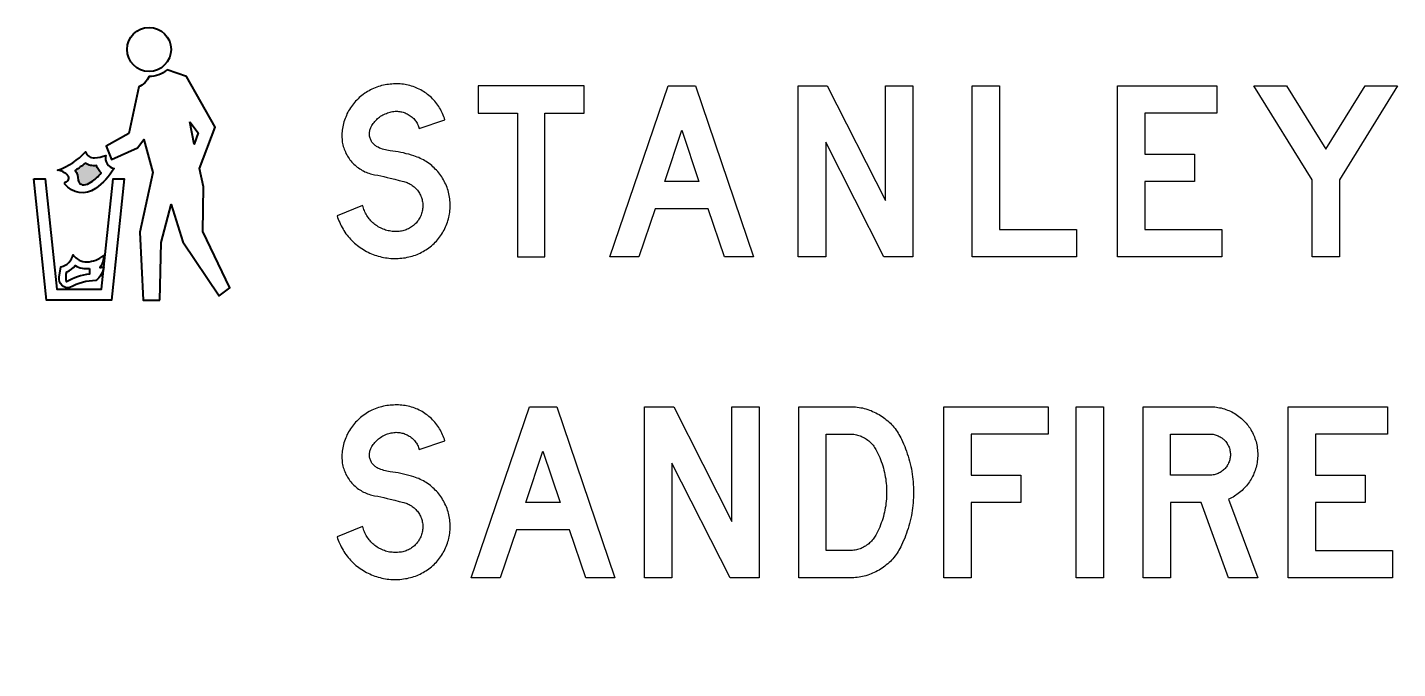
# Model space of a CAD drawing. Extents: x 0 to 420, y 0 to 297.
# Drawn here: x 151 to 215, y 181.5 to 211.5 of the extents above; entities that cross this region are included whole.
import ezdxf

# ---------------------------------------------------------------- set-up
doc = ezdxf.new("R2010")
doc.units = 0
doc.header["$LTSCALE"] = 0.3
doc.layers.get('0').update_dxf_attribs({"linetype": 'CONTINUOUS'})
doc.layers.get('DEFPOINTS').update_dxf_attribs({"linetype": 'CONTINUOUS'})
doc.layers.add('BLUE', color=162, linetype='CONTINUOUS')
doc.layers.add('T25', color=1, linetype='CONTINUOUS')
doc.styles.add('ISO', font='iso.shx')
doc.dimstyles.new('SIGNSDIM', dxfattribs={"dimtxt": 2.5, "dimasz": 0.2, "dimexe": 1.5, "dimexo": 2, "dimgap": 1, "dimtad": 1, "dimtoh": 1, "dimdec": 4, "dimlfac": 20, "dimrnd": 1, "dimdsep": 46, "dimtxsty": 'ISO', "dimblk": 'SGNDIM', "dimcen": 2.5, "dimse2": 1, "dimadec": 0, "dimazin": 0, "dimtfac": 1, "dimtdec": 4, "dimtix": 1, "dimtmove": 0, "dimatfit": 3, "dimldrblk": 'SGNDIM', "dimfxl": 1, "dimtolj": 1, "dimtzin": 0, "dimarcsym": 0})

# ---------------------------------------------------------------- blocks, each defined once
blk = doc.blocks.new('SGNDIM')
for p, q in [((0, 4.5), (0, -4.5)), ((0, 0), (-1, 0))]:
    blk.add_line(p, q)
blk = doc.blocks.new('*D80')
at = {"layer": 'DEFPOINTS', "color": 0, "transparency": 16777216}
for p in [(145.887, 182.239), (165.461, 182.239), (165.461, 127.977)]:
    blk.add_point(p, dxfattribs=at)
at = {"layer": 'T25', "color": 0, "lineweight": -2, "transparency": 16777216}
blk.add_line((146.087, 127.977), (165.261, 127.977), dxfattribs=at)
at = {"layer": 'T25', "color": 0, "lineweight": -2, "transparency": 16777216, "xscale": 0.2, "yscale": 0.2, "zscale": 0.2, "rotation": 180}
blk.add_blockref('SGNDIM', (145.887, 127.977), dxfattribs=at)
at = {"layer": 'T25', "color": 0, "lineweight": -2, "transparency": 16777216, "xscale": 0.2, "yscale": 0.2, "zscale": 0.2}
blk.add_blockref('SGNDIM', (165.461, 127.977), dxfattribs=at)
at = {"layer": 'T25', "color": 0, "transparency": 16777216, "insert": (155.674, 130.227), "char_height": 2.5, "attachment_point": 5, "style": 'ISO'}
blk.add_mtext('\\A1;391', dxfattribs=at)

msp = doc.modelspace()

# ---------------------------------------------------------------- hatches: boundary and pattern name
at = {"layer": 'BLUE'}
h = msp.add_hatch(color=256, dxfattribs=at)
edge = h.paths.add_edge_path()
edge.add_arc((152.5397394, 206.3173775), 2.5425893, 304.514165504, 319.081861796)
edge.add_arc((155.1376749, 205.3451108), 0.9686054, 201.182372773, 225.687699934, ccw=False)
edge.add_arc((154.1285852, 205.7749476), 0.7869919, 237.299476334, 277.735409033, ccw=False)
edge.add_arc((151.3972954, 207.7603871), 3.5111947, 301.69012125, 311.055547944, ccw=False)
edge.add_arc((152.4228029, 204.2555808), 0.9686054, 3.798240135, 32.268384838, ccw=False)
edge.add_arc((153.6309003, 204.3357853), 0.2421514, 183.798240135, 276.496110364)
edge.add_arc((153.5829573, 204.7568294), 0.6659162, 276.496110364, 305.885251996)
edge.add_arc((154.1862039, 203.9230252), 0.363227, 124.514165504, 125.885251996, ccw=False)

# ---------------------------------------------------------------- linework, layer by layer
for points in [[(157.2009883, 198.7046633), (157.2615262, 201.404651), (157.7216138, 203.1723559), (158.2664543, 201.4409737), (159.9615138, 198.910492), (160.4614144, 199.2858266), (159.2108446, 201.9131689), (159.2350598, 204.0077781), (159.0534462, 204.8553079), (159.7799003, 206.7925188), (158.4480678, 209.1534945), (157.5400002, 209.4772221, -0.1844830881), (156.6924705, 209.1534945, -0.1712578079), (156.2081678, 208.6691918), (155.7480802, 206.4898296), (154.6947218, 205.9086663), (154.9368731, 205.2790728), (156.1476299, 205.8239133), (156.4503191, 206.2234631), (156.874084, 204.6736944), (156.2687056, 201.8889537), (156.4139964, 198.7046633)], [(152.90297, 204.5248063, 0.1961345853), (152.418499, 204.7826625, 0.1262578553), (153.7261163, 205.6422998, 0.3376990688), (154.1498812, 205.3517182, 0.0553534351), (154.6705066, 205.4727939, 0.4442417197), (155.0579488, 204.8674155, -0.1119598304), (154.1862039, 203.9230252, -0.4075231125), (152.7631827, 204.1346514, -0.5529627341), (152.7994045, 204.2305866, 0.5677861567)], [(153.9803958, 204.2223192, 0.0636493106), (154.4610372, 204.6520322, -0.1073340187), (154.2345132, 204.9951172, -0.1782888954), (153.7034144, 205.1126893, -0.0408871446), (153.2418136, 204.7727055, -0.1248674086), (153.3892808, 204.3197444, 0.4280731623), (153.6582963, 204.0951886, 0.1289418726), (153.9732934, 204.217309, -0.0059825648)], [(154.578338, 200.2665396, -0.2128727186), (154.210419, 199.6248385, 0.1318236461), (152.9996622, 199.2943884, -0.5244418001), (152.4965491, 199.777056), (152.5758974, 200.2691094, 0.2994355068), (153.1417482, 200.8325181, 0.2448393278), (153.7866542, 200.4965834, 0.1624542945), (154.5736461, 200.7992726, -0.1691576299), (154.3920326, 200.2302169, 0.0392534795)], [(153.9077298, 200.1884594), (153.9077298, 199.9216844, 0.1038449167), (152.8409091, 199.5662237, -0.1397401923), (152.856304, 200.0306309, 0.1180897062), (153.2406211, 200.3266081, 0.1584627115)]]:
    msp.add_lwpolyline(points, format="xyb", close=True, dxfattribs=at)
at = {"layer": 'BLUE', "lineweight": 0}
for points in [[(168.1936094, 208.8109146), (168.111623, 208.8109146), (168.0296367, 208.8040824), (167.9544825, 208.7972502), (167.8724962, 208.790418), (167.797342, 208.7835858), (167.7153556, 208.7699214), (167.6402015, 208.7494248), (167.5582151, 208.7357604), (167.4830609, 208.7084317), (167.4079068, 208.6879351), (167.3327526, 208.6606063), (167.2575985, 208.6332775), (167.1824443, 208.6059487), (167.1072901, 208.5717877), (167.0389682, 208.5376267), (166.9706462, 208.4966336), (166.9023242, 208.4556404), (166.8340023, 208.4146472), (166.7656803, 208.373654), (166.6973583, 208.3258287), (166.6358686, 208.2780033), (166.5743788, 208.2233457), (166.512889, 208.1755203), (166.4582314, 208.1208628), (166.3967417, 208.059373), (166.3420841, 208.0047154), (166.2942587, 207.9432256), (166.2396012, 207.8817359), (166.1917758, 207.8202461), (166.1439504, 207.7587563), (166.1029572, 207.6904344), (166.0551318, 207.6221124), (166.0141387, 207.5537904), (165.9799777, 207.4854685), (165.9389845, 207.4103143), (165.9116557, 207.3419923), (165.8774947, 207.2668382), (165.8501659, 207.191684), (165.8228372, 207.1165298), (165.7955084, 207.0413757), (165.7750118, 206.9662215), (165.7545152, 206.8842352), (165.7408508, 206.809081), (165.7271864, 206.7270946), (165.713522, 206.6519405), (165.7066898, 206.5836185), (165.6998576, 206.5152965), (165.6998576, 206.4401424), (165.6998576, 206.3718204), (165.6998576, 206.3034984), (165.7066898, 206.2351765), (165.713522, 206.1668545), (165.7203542, 206.0985325), (165.7340186, 206.0302106), (165.747683, 205.9618886), (165.7681796, 205.8935666), (165.7886762, 205.8252447), (165.8091728, 205.7569227), (165.8365016, 205.6954329), (165.8638303, 205.6339432), (165.8911591, 205.5656212), (165.9253201, 205.5041314), (165.9594811, 205.4426417), (166.0004743, 205.3879841), (166.0346353, 205.3264943), (166.0756284, 205.2718368), (166.1234538, 205.2171792), (166.164447, 205.1625216), (166.2122724, 205.1146962), (166.2600977, 205.0668709), (166.3147553, 205.0190455), (166.3694129, 204.9712201), (166.4172383, 204.9302269), (166.478728, 204.8892337), (166.5333856, 204.8482406), (166.5948754, 204.8140796), (166.649533, 204.7730864), (166.7110227, 204.7457576), (166.7725125, 204.7115966), (166.8340023, 204.6842678), (166.9023242, 204.6637713), (166.963814, 204.6364425), (167.032136, 204.6159459), (167.1004579, 204.6022815), (167.1619477, 204.5817849), (167.2302697, 204.5681205), (167.380578, 204.5476239), (167.5240541, 204.5134629), (167.6675303, 204.4861341), (167.8110064, 204.445141), (167.9544825, 204.41098), (168.1662806, 204.3563224), (168.3780787, 204.3016648), (168.5898768, 204.2538395), (168.6445344, 204.2401751), (168.6991919, 204.2196785), (168.7470173, 204.1991819), (168.8016749, 204.1786853), (168.8495003, 204.1581887), (168.8973256, 204.1308599), (168.945151, 204.1035311), (168.9861442, 204.0693701), (169.0339696, 204.0420414), (169.0749628, 204.0078804), (169.1159559, 203.9668872), (169.1569491, 203.925894), (169.1911101, 203.891733), (169.2252711, 203.8439077), (169.2594321, 203.8029145), (169.2935931, 203.7550891), (169.3209218, 203.7140959), (169.3482506, 203.6662705), (169.3755794, 203.611613), (169.396076, 203.5637876), (169.4165726, 203.50913), (169.430237, 203.4613046), (169.4439014, 203.4066471), (169.4575658, 203.3519895), (169.4712302, 203.2973319), (169.4780624, 203.2426744), (169.4780624, 203.1880168), (169.4780624, 203.1333592), (169.4780624, 203.0787016), (169.4780624, 203.0240441), (169.4712302, 202.9693865), (169.464398, 202.9147289), (169.4507336, 202.8600713), (169.4370692, 202.8054138), (169.4234048, 202.7507562), (169.4029082, 202.6960986), (169.3824116, 202.6482732), (169.3550828, 202.5936157), (169.327754, 202.5457903), (169.3004252, 202.4979649), (169.2730965, 202.4501395), (169.2389355, 202.4023142), (169.2047745, 202.361321), (169.1637813, 202.3134956), (169.1296203, 202.2725024), (169.0886272, 202.2383415), (169.0408018, 202.1973483), (168.9998086, 202.1631873), (168.9519832, 202.1290263), (168.9041578, 202.1016975), (168.8563325, 202.0743687), (168.8085071, 202.0470399), (168.7538495, 202.0197112), (168.7060241, 201.9992146), (168.6513666, 201.978718), (168.596709, 201.9650536), (168.5420514, 201.9513892), (168.4873938, 201.9377248), (168.4327363, 201.9308926), (168.3712465, 201.9240604), (168.3029245, 201.9172282), (168.2414348, 201.9172282), (168.179945, 201.9172282), (168.1184552, 201.9172282), (168.0569655, 201.9240604), (167.9886435, 201.9308926), (167.9271537, 201.944557), (167.865664, 201.9513892), (167.8041742, 201.9718858), (167.7426844, 201.9855502), (167.6880268, 202.0060468), (167.6265371, 202.0265434), (167.5650473, 202.0538721), (167.5103897, 202.0812009), (167.4557322, 202.1085297), (167.4010746, 202.1426907), (167.346417, 202.1768517), (167.2917594, 202.2110127), (167.2439341, 202.2451736), (167.1961087, 202.2861668), (167.1482833, 202.32716), (167.1004579, 202.3681532), (167.0594648, 202.4159786), (167.0184716, 202.4638039), (166.9774784, 202.5116293), (166.9364852, 202.5594547), (166.9023242, 202.6141123), (166.8681632, 202.6687698), (166.8340023, 202.7234274), (166.8066735, 202.778085), (166.7793447, 202.8327426), (166.7520159, 202.8942323), (166.7246871, 202.9488899), (166.7041905, 203.0103797), (166.6905261, 203.0718694), (166.6700295, 203.1333592), (165.4743951, 202.6482732), (165.5017239, 202.5731191), (165.5290527, 202.4911327), (165.5632137, 202.4091464), (165.5973747, 202.3339922), (165.6315357, 202.2520058), (165.6656966, 202.1768517), (165.7066898, 202.1016975), (165.7545152, 202.0333756), (165.7955084, 201.9582214), (165.8433338, 201.8898994), (165.8911591, 201.8147453), (165.9458167, 201.7532555), (166.0004743, 201.6849335), (166.0551318, 201.6166116), (166.1097894, 201.5551218), (166.1712792, 201.493632), (166.232769, 201.4321422), (166.2942587, 201.3774847), (166.3557485, 201.3228271), (166.4240705, 201.2681695), (166.4923924, 201.213512), (166.5607144, 201.1656866), (166.6290364, 201.1178612), (166.7041905, 201.0700358), (166.7725125, 201.0290426), (166.8476667, 200.9880495), (166.9228208, 200.9470563), (167.0048072, 200.9128953), (167.0799613, 200.8787343), (167.1619477, 200.8445733), (167.2371019, 200.8172446), (167.3190882, 200.7899158), (167.4010746, 200.762587), (167.4830609, 200.7420904), (167.5650473, 200.7215938), (167.6470337, 200.7079294), (167.7358522, 200.694265), (167.8178386, 200.6806006), (167.8998249, 200.6669362), (167.9886435, 200.660104), (168.0706299, 200.660104), (168.1594484, 200.6532718), (168.2414348, 200.6532718), (168.3234211, 200.660104), (168.4122397, 200.6669362), (168.494226, 200.6737684), (168.5830446, 200.6806006), (168.665031, 200.694265), (168.7470173, 200.7147616), (168.8290037, 200.728426), (168.91099, 200.7489226), (168.9861442, 200.7694192), (169.0612984, 200.796748), (169.1364525, 200.8172446), (169.2116067, 200.8445733), (169.2799287, 200.8787343), (169.3550828, 200.9128953), (169.4234048, 200.9470563), (169.4917268, 200.9812173), (169.5600487, 201.0222105), (169.6283707, 201.0632036), (169.6966927, 201.111029), (169.7581824, 201.1520222), (169.8196722, 201.1998476), (169.881162, 201.2545051), (169.9426517, 201.3023305), (170.0041415, 201.3569881), (170.0587991, 201.4116457), (170.1134566, 201.4731354), (170.1681142, 201.527793), (170.2159396, 201.5892828), (170.263765, 201.6507725), (170.3115904, 201.7190945), (170.3525835, 201.7805843), (170.4004089, 201.8489062), (170.4345699, 201.9172282), (170.4755631, 201.9855502), (170.5097241, 202.0607043), (170.543885, 202.1290263), (170.578046, 202.2041805), (170.6053748, 202.2793346), (170.6327036, 202.3476566), (170.6532002, 202.4228108), (170.680529, 202.5047971), (170.6941934, 202.5799513), (170.71469, 202.6551054), (170.7283543, 202.7370918), (170.7420187, 202.812246), (170.7488509, 202.8942323), (170.7556831, 202.9693865), (170.7625153, 203.0513729), (170.7625153, 203.126527), (170.7625153, 203.2085134), (170.7556831, 203.2836675), (170.7488509, 203.3656539), (170.7420187, 203.4408081), (170.7283543, 203.5227944), (170.71469, 203.5979486), (170.7010256, 203.6731027), (170.680529, 203.7482569), (170.6600324, 203.8302433), (170.6395358, 203.9053974), (170.612207, 203.9737194), (170.5848782, 204.0488736), (170.5507172, 204.1240277), (170.5165562, 204.1923497), (170.4823953, 204.2675039), (170.4482343, 204.3358258), (170.4072411, 204.4041478), (170.3662479, 204.4656376), (170.3184225, 204.5339595), (170.2705972, 204.5954493), (170.2227718, 204.6569391), (170.1749464, 204.7184288), (170.1202888, 204.7799186), (170.0656313, 204.8345762), (170.0109737, 204.8892337), (169.9563161, 204.9438913), (169.8948264, 204.9985489), (169.8333366, 205.0463743), (169.7718468, 205.0941996), (169.7035249, 205.142025), (169.6420351, 205.1830182), (169.5737131, 205.2240114), (169.5053911, 205.2650046), (169.4370692, 205.2991655), (169.361915, 205.3333265), (169.2935931, 205.3674875), (169.2184389, 205.3948163), (169.1432847, 205.4221451), (169.0681306, 205.4494739), (168.9519832, 205.490467), (168.8290037, 205.524628), (168.7060241, 205.5519568), (168.5762124, 205.5861178), (168.4532329, 205.6134466), (168.3302533, 205.6339432), (168.2072738, 205.6544398), (168.0774621, 205.6749364), (167.9544825, 205.6886008), (167.8793283, 205.7022651), (167.8041742, 205.7159295), (167.7358522, 205.7295939), (167.6675303, 205.7500905), (167.5992083, 205.7705871), (167.5240541, 205.7910837), (167.4557322, 205.8184125), (167.3942424, 205.8525735), (167.3532492, 205.8662379), (167.3190882, 205.8935666), (167.2849272, 205.9140632), (167.2507663, 205.941392), (167.2166053, 205.9687208), (167.1892765, 205.9960496), (167.1619477, 206.0233784), (167.1346189, 206.0575394), (167.1072901, 206.0917004), (167.0867935, 206.1258613), (167.066297, 206.1668545), (167.0458004, 206.2010155), (167.032136, 206.2420087), (167.0184716, 206.2830019), (167.0048072, 206.323995), (166.997975, 206.3649882), (166.9911428, 206.4059814), (166.9911428, 206.4469746), (166.9911428, 206.4879678), (166.9911428, 206.5289609), (166.997975, 206.5699541), (167.0048072, 206.6109473), (167.0116394, 206.6519405), (167.0253038, 206.6929337), (167.0389682, 206.7339268), (167.0526326, 206.77492), (167.0731291, 206.809081), (167.1004579, 206.8637386), (167.1346189, 206.9115639), (167.1687799, 206.9662215), (167.2029409, 207.0140469), (167.2439341, 207.0618723), (167.2849272, 207.1028655), (167.3259204, 207.1438586), (167.3669136, 207.191684), (167.414739, 207.225845), (167.4625644, 207.2668382), (167.5103897, 207.3009992), (167.5650473, 207.3351601), (167.6197049, 207.3624889), (167.6675303, 207.3898177), (167.7221878, 207.4171465), (167.7836776, 207.4376431), (167.8383352, 207.4581397), (167.8929927, 207.4786363), (167.9544825, 207.4923007), (168.0091401, 207.5059651), (168.0706299, 207.5196294), (168.1321196, 207.5264616), (168.1936094, 207.5332938), (168.2414348, 207.5332938), (168.2960923, 207.5332938), (168.3507499, 207.5264616), (168.4054075, 207.5196294), (168.4532329, 207.5127973), (168.5078904, 207.5059651), (168.562548, 207.4923007), (168.6103734, 207.4718041), (168.6581988, 207.4581397), (168.7060241, 207.4376431), (168.7538495, 207.4103143), (168.8016749, 207.3898177), (168.8495003, 207.3556567), (168.8904935, 207.3283279), (168.9383188, 207.294167), (168.979312, 207.260006), (169.013473, 207.225845), (169.0544662, 207.191684), (169.0886272, 207.1506908), (169.1227881, 207.1096977), (169.1501169, 207.0687045), (169.1842779, 207.0208791), (169.2116067, 206.9730537), (169.2321033, 206.9320605), (169.2594321, 206.877403), (169.2799287, 206.8295776), (169.2935931, 206.7817522), (169.3140896, 206.7339268), (170.5097241, 207.1301942), (170.4892275, 207.2053484), (170.4618987, 207.2805026), (170.4345699, 207.3488245), (170.4072411, 207.4239787), (170.3730801, 207.4923007), (170.3389191, 207.5606226), (170.3047582, 207.6289446), (170.263765, 207.6972666), (170.2227718, 207.7587563), (170.1817786, 207.8270783), (170.1339532, 207.8885681), (170.0861279, 207.9500578), (170.0383025, 208.0047154), (169.9836449, 208.0662052), (169.9358195, 208.1208628), (169.881162, 208.1755203), (169.8196722, 208.2301779), (169.7650146, 208.2780033), (169.7035249, 208.3258287), (169.6420351, 208.373654), (169.5805453, 208.4146472), (169.5122233, 208.4556404), (169.4507336, 208.4966336), (169.3824116, 208.5376267), (169.3140896, 208.5717877), (169.2389355, 208.6059487), (169.1706135, 208.6332775), (169.1022915, 208.6674385), (169.0271374, 208.6879351), (168.9519832, 208.7152639), (168.8768291, 208.7357604), (168.8016749, 208.756257), (168.7265207, 208.7699214), (168.6513666, 208.7835858), (168.5762124, 208.7972502), (168.5010582, 208.8040824), (168.4259041, 208.8109146), (168.3439177, 208.8109146), (168.2687636, 208.8109146)], [(172.0674649, 208.7289283), (172.0674649, 207.4513075), (173.9053258, 207.4513075), (173.9053258, 200.728426), (175.1829465, 200.728426), (175.1829465, 207.4513075), (177.0208074, 207.4513075), (177.0208074, 208.7289283), (172.0674649, 208.7289283)], [(178.2164419, 200.728426), (180.9356561, 208.7289283), (182.2132769, 208.7289283), (184.9324911, 200.728426), (183.572884, 200.728426), (182.8145102, 202.9693865), (180.3344228, 202.9693865), (179.576049, 200.728426), (178.2164419, 200.728426)], [(187.0163111, 208.7289283), (188.3759182, 208.7289283), (191.0951325, 203.3724861), (191.0951325, 208.7289283), (192.3727533, 208.7289283), (192.3727533, 200.728426), (191.0131461, 200.728426), (188.3007641, 206.0917004), (188.3007641, 200.728426), (187.0163111, 200.728426), (187.0163111, 208.7289283)], [(195.1397929, 208.7289283), (196.4242459, 208.7289283), (196.4242459, 202.012879), (200.0179813, 202.012879), (200.0179813, 200.728426), (195.1397929, 200.728426), (195.1397929, 208.7289283)], [(201.9378286, 208.7289283), (206.5700579, 208.7289283), (206.5700579, 207.4513075), (203.2154493, 207.4513075), (203.2154493, 205.5314602), (205.531564, 205.5314602), (205.531564, 204.2538395), (203.2154493, 204.2538395), (203.2154493, 202.012879), (206.8091848, 202.012879), (206.8091848, 200.728426), (201.9378286, 200.728426), (201.9378286, 208.7289283)], [(208.3054358, 208.7289283), (209.8221835, 208.7289283), (211.6600444, 205.7705871), (213.4979053, 208.7289283), (215.0146529, 208.7289283), (212.3022709, 204.3289936), (212.3022709, 200.728426), (211.0178179, 200.728426), (211.0178179, 204.3289936), (208.3054358, 208.7289283)], [(182.3772496, 204.2538395), (180.7785156, 204.2538395), (181.5778826, 206.6519405), (182.3772496, 204.2538395)], [(168.1936094, 193.814243), (168.111623, 193.8074108), (168.0296367, 193.8074108), (167.9544825, 193.8005786), (167.8724962, 193.7937464), (167.797342, 193.780082), (167.7153556, 193.7664176), (167.6402015, 193.7527532), (167.5582151, 193.7322566), (167.4830609, 193.7117601), (167.4079068, 193.6912635), (167.3327526, 193.6639347), (167.2575985, 193.6366059), (167.1824443, 193.6024449), (167.1072901, 193.5682839), (167.0389682, 193.5341229), (166.9706462, 193.499962), (166.9023242, 193.4589688), (166.8340023, 193.4179756), (166.7656803, 193.3701502), (166.6973583, 193.3223248), (166.6358686, 193.2744995), (166.5743788, 193.2266741), (166.512889, 193.1720165), (166.4582314, 193.1173589), (166.3967417, 193.0627014), (166.3420841, 193.0080438), (166.2942587, 192.946554), (166.2396012, 192.8850643), (166.1917758, 192.8235745), (166.1439504, 192.7552525), (166.1029572, 192.6937628), (166.0551318, 192.6254408), (166.0141387, 192.5571188), (165.9799777, 192.4819647), (165.9389845, 192.4136427), (165.9116557, 192.3384885), (165.8774947, 192.2701666), (165.8501659, 192.1950124), (165.8228372, 192.1198582), (165.7955084, 192.0447041), (165.7750118, 191.9627177), (165.7545152, 191.8875636), (165.7408508, 191.8124094), (165.7271864, 191.730423), (165.713522, 191.6484367), (165.7066898, 191.5801147), (165.6998576, 191.5117927), (165.6998576, 191.4434708), (165.6998576, 191.3751488), (165.6998576, 191.3068268), (165.7066898, 191.2316727), (165.713522, 191.1633507), (165.7203542, 191.0950287), (165.7340186, 191.0267068), (165.747683, 190.9583848), (165.7681796, 190.8900628), (165.7886762, 190.8285731), (165.8091728, 190.7602511), (165.8365016, 190.6987613), (165.8638303, 190.6304394), (165.8911591, 190.5689496), (165.9253201, 190.5074598), (165.9594811, 190.4459701), (166.0004743, 190.3844803), (166.0346353, 190.3298227), (166.0756284, 190.2751651), (166.1234538, 190.2205076), (166.164447, 190.16585), (166.2122724, 190.1180246), (166.2600977, 190.0633671), (166.3147553, 190.0155417), (166.3694129, 189.9745485), (166.4172383, 189.9267231), (166.478728, 189.8857299), (166.5333856, 189.851569), (166.5948754, 189.8105758), (166.649533, 189.7764148), (166.7110227, 189.7422538), (166.7725125, 189.714925), (166.8340023, 189.6875962), (166.9023242, 189.6602675), (166.963814, 189.6397709), (167.032136, 189.6192743), (167.1004579, 189.5987777), (167.1619477, 189.5851133), (167.2302697, 189.5714489), (167.380578, 189.5441201), (167.5240541, 189.5167913), (167.6675303, 189.4826303), (167.8110064, 189.4484694), (167.9544825, 189.4143084), (168.1662806, 189.3596508), (168.3780787, 189.3049932), (168.5898768, 189.2503357), (168.6445344, 189.2366713), (168.6991919, 189.2230069), (168.7470173, 189.2025103), (168.8016749, 189.1820137), (168.8495003, 189.1546849), (168.8973256, 189.1341883), (168.945151, 189.1000273), (168.9861442, 189.0726985), (169.0339696, 189.0385376), (169.0749628, 189.0043766), (169.1159559, 188.9702156), (169.1569491, 188.9292224), (169.1911101, 188.8882292), (169.2252711, 188.8472361), (169.2594321, 188.8062429), (169.2935931, 188.7584175), (169.3209218, 188.7105921), (169.3482506, 188.6627667), (169.3755794, 188.6149414), (169.396076, 188.567116), (169.4165726, 188.5124584), (169.430237, 188.4578008), (169.4439014, 188.4099755), (169.4575658, 188.3553179), (169.4712302, 188.3006603), (169.4780624, 188.2460027), (169.4780624, 188.1913452), (169.4780624, 188.1366876), (169.4780624, 188.08203), (169.4780624, 188.0273725), (169.4712302, 187.9727149), (169.464398, 187.9180573), (169.4507336, 187.8633997), (169.4370692, 187.8087422), (169.4234048, 187.7540846), (169.4029082, 187.699427), (169.3824116, 187.6447694), (169.3550828, 187.5969441), (169.327754, 187.5422865), (169.3004252, 187.4944611), (169.2730965, 187.4466357), (169.2389355, 187.4056426), (169.2047745, 187.3578172), (169.1637813, 187.316824), (169.1296203, 187.2758308), (169.0886272, 187.2348376), (169.0408018, 187.2006767), (168.9998086, 187.1665157), (168.9519832, 187.1323547), (168.9041578, 187.0981937), (168.8563325, 187.0708649), (168.8085071, 187.0435361), (168.7538495, 187.0230396), (168.7060241, 187.002543), (168.6513666, 186.9820464), (168.596709, 186.968382), (168.5420514, 186.9547176), (168.4873938, 186.9410532), (168.4327363, 186.934221), (168.3712465, 186.9273888), (168.3029245, 186.9205566), (168.2414348, 186.9205566), (168.179945, 186.9205566), (168.1184552, 186.9205566), (168.0569655, 186.9273888), (167.9886435, 186.934221), (167.9271537, 186.9410532), (167.865664, 186.9547176), (167.8041742, 186.968382), (167.7426844, 186.9888786), (167.6880268, 187.0093752), (167.6265371, 187.0298717), (167.5650473, 187.0572005), (167.5103897, 187.0845293), (167.4557322, 187.1118581), (167.4010746, 187.1391869), (167.346417, 187.1733479), (167.2917594, 187.2075089), (167.2439341, 187.248502), (167.1961087, 187.2894952), (167.1482833, 187.3304884), (167.1004579, 187.3714816), (167.0594648, 187.419307), (167.0184716, 187.4671323), (166.9774784, 187.5149577), (166.9364852, 187.5627831), (166.9023242, 187.6174407), (166.8681632, 187.665266), (166.8340023, 187.7199236), (166.8066735, 187.7745812), (166.7793447, 187.836071), (166.7520159, 187.8907285), (166.7246871, 187.9522183), (166.7041905, 188.0137081), (166.6905261, 188.0683656), (166.6700295, 188.1298554), (165.4743951, 187.6516016), (165.5017239, 187.5696153), (165.5290527, 187.4876289), (165.5632137, 187.4124748), (165.5973747, 187.3304884), (165.6315357, 187.2553342), (165.6656966, 187.1801801), (165.7066898, 187.1050259), (165.7545152, 187.0298717), (165.7955084, 186.9615498), (165.8433338, 186.8863956), (165.8911591, 186.8180737), (165.9458167, 186.7497517), (166.0004743, 186.6814297), (166.0551318, 186.61994), (166.1097894, 186.5584502), (166.1712792, 186.4969604), (166.232769, 186.4354706), (166.2942587, 186.3808131), (166.3557485, 186.3193233), (166.4240705, 186.2714979), (166.4923924, 186.2168403), (166.5607144, 186.169015), (166.6290364, 186.1211896), (166.7041905, 186.0733642), (166.7725125, 186.032371), (166.8476667, 185.9913779), (166.9228208, 185.9503847), (167.0048072, 185.9162237), (167.0799613, 185.8820627), (167.1619477, 185.8479017), (167.2371019, 185.8205729), (167.3190882, 185.7932442), (167.4010746, 185.7659154), (167.4830609, 185.7454188), (167.5650473, 185.7249222), (167.6470337, 185.7044256), (167.7358522, 185.6907612), (167.8178386, 185.6770968), (167.8998249, 185.6702646), (167.9886435, 185.6634324), (168.0706299, 185.6566002), (168.1594484, 185.6566002), (168.2414348, 185.6566002), (168.3234211, 185.6634324), (168.4122397, 185.6634324), (168.494226, 185.6770968), (168.5830446, 185.683929), (168.665031, 185.6975934), (168.7470173, 185.7112578), (168.8290037, 185.7317544), (168.91099, 185.752251), (168.9861442, 185.7727476), (169.0612984, 185.7932442), (169.1364525, 185.8205729), (169.2116067, 185.8479017), (169.2799287, 185.8820627), (169.3550828, 185.9093915), (169.4234048, 185.9503847), (169.4917268, 185.9845457), (169.5600487, 186.0255388), (169.6283707, 186.066532), (169.6966927, 186.1075252), (169.7581824, 186.1553506), (169.8196722, 186.203176), (169.881162, 186.2510013), (169.9426517, 186.3056589), (170.0041415, 186.3603165), (170.0587991, 186.4149741), (170.1134566, 186.4696316), (170.1681142, 186.5311214), (170.2159396, 186.5926112), (170.263765, 186.6541009), (170.3115904, 186.7224229), (170.3525835, 186.7839127), (170.4004089, 186.8522346), (170.4345699, 186.9205566), (170.4755631, 186.9888786), (170.5097241, 187.0572005), (170.543885, 187.1323547), (170.578046, 187.2006767), (170.6053748, 187.2758308), (170.6327036, 187.350985), (170.6532002, 187.4261392), (170.680529, 187.5012933), (170.6941934, 187.5832797), (170.71469, 187.6584338), (170.7283543, 187.733588), (170.7420187, 187.8155744), (170.7488509, 187.8907285), (170.7556831, 187.9727149), (170.7625153, 188.047869), (170.7625153, 188.1298554), (170.7625153, 188.2050096), (170.7556831, 188.2869959), (170.7488509, 188.3621501), (170.7420187, 188.4441365), (170.7283543, 188.5192906), (170.71469, 188.601277), (170.7010256, 188.6764311), (170.680529, 188.7515853), (170.6600324, 188.8267395), (170.6395358, 188.9018936), (170.612207, 188.9770478), (170.5848782, 189.052202), (170.5507172, 189.1205239), (170.5165562, 189.1956781), (170.4823953, 189.264), (170.4482343, 189.332322), (170.4072411, 189.400644), (170.3662479, 189.4689659), (170.3184225, 189.5372879), (170.2705972, 189.5987777), (170.2227718, 189.6602675), (170.1749464, 189.7217572), (170.1202888, 189.783247), (170.0656313, 189.8379046), (170.0109737, 189.8925621), (169.9563161, 189.9472197), (169.8948264, 189.9950451), (169.8333366, 190.0497027), (169.7718468, 190.097528), (169.7035249, 190.1385212), (169.6420351, 190.1863466), (169.5737131, 190.2273398), (169.5053911, 190.268333), (169.4370692, 190.3024939), (169.361915, 190.3366549), (169.2935931, 190.3708159), (169.2184389, 190.3981447), (169.1432847, 190.4254735), (169.0681306, 190.4528023), (168.9519832, 190.4869632), (168.8290037, 190.5211242), (168.7060241, 190.5552852), (168.5762124, 190.582614), (168.4532329, 190.6099428), (168.3302533, 190.6372716), (168.2072738, 190.6577682), (168.0774621, 190.6782648), (167.9544825, 190.6919291), (167.8793283, 190.6987613), (167.8041742, 190.7124257), (167.7358522, 190.7329223), (167.6675303, 190.7465867), (167.5992083, 190.7739155), (167.5240541, 190.7944121), (167.4557322, 190.8217409), (167.3942424, 190.8490697), (167.3532492, 190.8695663), (167.3190882, 190.8900628), (167.2849272, 190.9173916), (167.2507663, 190.9378882), (167.2166053, 190.965217), (167.1892765, 190.999378), (167.1619477, 191.0267068), (167.1346189, 191.0608678), (167.1072901, 191.0950287), (167.0867935, 191.1291897), (167.066297, 191.1633507), (167.0458004, 191.2043439), (167.032136, 191.2453371), (167.0184716, 191.2794981), (167.0048072, 191.3204912), (166.997975, 191.3614844), (166.9911428, 191.4024776), (166.9911428, 191.450303), (166.9911428, 191.4912961), (166.9911428, 191.5322893), (166.997975, 191.5732825), (167.0048072, 191.6142757), (167.0116394, 191.6552689), (167.0253038, 191.696262), (167.0389682, 191.7372552), (167.0526326, 191.7714162), (167.0731291, 191.8124094), (167.1004579, 191.867067), (167.1346189, 191.9148923), (167.1687799, 191.9627177), (167.2029409, 192.0105431), (167.2439341, 192.0583685), (167.2849272, 192.1061938), (167.3259204, 192.147187), (167.3669136, 192.1881802), (167.414739, 192.2291734), (167.4625644, 192.2633344), (167.5103897, 192.2974954), (167.5650473, 192.3316563), (167.6197049, 192.3658173), (167.6675303, 192.3931461), (167.7221878, 192.4204749), (167.7836776, 192.4409715), (167.8383352, 192.4614681), (167.8929927, 192.4819647), (167.9544825, 192.4956291), (168.0091401, 192.5092934), (168.0706299, 192.5161256), (168.1321196, 192.52979), (168.1936094, 192.52979), (168.2414348, 192.5366222), (168.2960923, 192.52979), (168.3507499, 192.52979), (168.4054075, 192.5229578), (168.4532329, 192.5161256), (168.5078904, 192.5024613), (168.562548, 192.4887969), (168.6103734, 192.4751325), (168.6581988, 192.4546359), (168.7060241, 192.4341393), (168.7538495, 192.4136427), (168.8016749, 192.3863139), (168.8495003, 192.3589851), (168.8904935, 192.3316563), (168.9383188, 192.2974954), (168.979312, 192.2633344), (169.013473, 192.2291734), (169.0544662, 192.1881802), (169.0886272, 192.1540192), (169.1227881, 192.113026), (169.1501169, 192.0652007), (169.1842779, 192.0242075), (169.2116067, 191.9763821), (169.2321033, 191.9285567), (169.2594321, 191.8807314), (169.2799287, 191.832906), (169.2935931, 191.7850806), (169.3140896, 191.730423), (170.5097241, 192.1335226), (170.4892275, 192.2086768), (170.4618987, 192.2769988), (170.4345699, 192.3521529), (170.4072411, 192.4204749), (170.3730801, 192.4956291), (170.3389191, 192.563951), (170.3047582, 192.632273), (170.263765, 192.6937628), (170.2227718, 192.7620847), (170.1817786, 192.8235745), (170.1339532, 192.8850643), (170.0861279, 192.946554), (170.0383025, 193.0080438), (169.9836449, 193.0695336), (169.9358195, 193.1241911), (169.881162, 193.1788487), (169.8196722, 193.2266741), (169.7650146, 193.2813317), (169.7035249, 193.329157), (169.6420351, 193.3701502), (169.5805453, 193.4179756), (169.5122233, 193.4589688), (169.4507336, 193.499962), (169.3824116, 193.5341229), (169.3140896, 193.5751161), (169.2389355, 193.6092771), (169.1706135, 193.6366059), (169.1022915, 193.6639347), (169.0271374, 193.6912635), (168.9519832, 193.7117601), (168.8768291, 193.7390888), (168.8016749, 193.7527532), (168.7265207, 193.7732498), (168.6513666, 193.7869142), (168.5762124, 193.7937464), (168.5010582, 193.8005786), (168.4259041, 193.8074108), (168.3439177, 193.814243), (168.2687636, 193.814243)], [(171.7395194, 185.7317544), (174.4587337, 193.7322566), (175.7363545, 193.7322566), (178.4555687, 185.7317544), (177.0959616, 185.7317544), (176.3375878, 187.9727149), (173.8575004, 187.9727149), (173.0991266, 185.7317544), (171.7395194, 185.7317544)], [(179.8425047, 193.7322566), (181.2021118, 193.7322566), (183.921326, 188.3689823), (183.921326, 193.7322566), (185.1989468, 193.7322566), (185.1989468, 185.7317544), (183.8393397, 185.7317544), (181.1201254, 191.0950287), (181.1201254, 185.7317544), (179.8425047, 185.7317544), (179.8425047, 193.7322566)], [(191.8398419, 187.2553342), (191.805681, 187.1801801), (191.7646878, 187.1050259), (191.7236946, 187.0298717), (191.6827014, 186.9615498), (191.634876, 186.8932278), (191.5870507, 186.8249058), (191.5392253, 186.7565839), (191.4845677, 186.6882619), (191.4299101, 186.6267721), (191.3752526, 186.5652824), (191.320595, 186.5037926), (191.2591052, 186.449135), (191.1976155, 186.3944775), (191.1292935, 186.3398199), (191.0678037, 186.2851623), (190.9994818, 186.2373369), (190.9311598, 186.1895116), (190.8628378, 186.1416862), (190.7945159, 186.100693), (190.7193617, 186.0596998), (190.6442075, 186.0187066), (190.5690534, 185.9845457), (190.4938992, 185.9503847), (190.418745, 185.9162237), (190.3435909, 185.8888949), (190.2616045, 185.8615661), (190.1796182, 185.8342373), (190.104464, 185.8137407), (190.0224776, 185.7932442), (189.9404913, 185.7795798), (189.8585049, 185.7659154), (189.7765186, 185.752251), (189.6945322, 185.7454188), (189.6125458, 185.7385866), (189.5237273, 185.7317544), (189.4417409, 185.7317544), (187.0436399, 185.7317544), (187.0436399, 193.7322566), (189.4417409, 193.7322566), (189.5237273, 193.7322566), (189.6125458, 193.7254244), (189.6945322, 193.7185923), (189.7765186, 193.7117601), (189.8585049, 193.6980957), (189.9404913, 193.6844313), (190.0224776, 193.6707669), (190.104464, 193.6502703), (190.1796182, 193.6297737), (190.2616045, 193.6024449), (190.3435909, 193.5751161), (190.418745, 193.5477873), (190.4938992, 193.5136264), (190.5690534, 193.4794654), (190.6442075, 193.4453044), (190.7193617, 193.4043112), (190.7945159, 193.363318), (190.8628378, 193.3223248), (190.9311598, 193.2744995), (190.9994818, 193.2266741), (191.0678037, 193.1788487), (191.1292935, 193.1241911), (191.1976155, 193.0695336), (191.2591052, 193.014876), (191.320595, 192.9602184), (191.3752526, 192.8987287), (191.4299101, 192.8372389), (191.4845677, 192.7757491), (191.5392253, 192.7074271), (191.5870507, 192.6391052), (191.634876, 192.5707832), (191.6827014, 192.5024613), (191.7236946, 192.4341393), (191.7646878, 192.3589851), (191.805681, 192.283831), (191.8398419, 192.2086768), (191.8944995, 192.0993616), (191.9423249, 191.9900465), (191.9901503, 191.8738992), (192.0311434, 191.764584), (192.0789688, 191.6484367), (192.1131298, 191.5322893), (192.154123, 191.416142), (192.188284, 191.2999946), (192.2224449, 191.1838473), (192.2497737, 191.0608678), (192.2771025, 190.9447204), (192.3044313, 190.8217409), (192.3249279, 190.7055935), (192.3454245, 190.582614), (192.3590889, 190.4596345), (192.3727533, 190.3434871), (192.3864177, 190.2205076), (192.3932499, 190.097528), (192.4000821, 189.9745485), (192.4069143, 189.851569), (192.4069143, 189.7285894), (192.4069143, 189.6124421), (192.4000821, 189.4894625), (192.3932499, 189.366483), (192.3864177, 189.2435035), (192.3727533, 189.1205239), (192.3590889, 188.9975444), (192.3454245, 188.881397), (192.3249279, 188.7584175), (192.3044313, 188.6422702), (192.2771025, 188.5192906), (192.2497737, 188.4031433), (192.2224449, 188.2801637), (192.188284, 188.1640164), (192.154123, 188.047869), (192.1131298, 187.9317217), (192.0789688, 187.8155744), (192.0311434, 187.699427), (191.9901503, 187.5901119), (191.9423249, 187.4739645), (191.8944995, 187.3646494)], [(193.821179, 193.7322566), (198.6993674, 193.7322566), (198.6993674, 192.4546359), (195.0987997, 192.4546359), (195.0987997, 190.5347886), (197.4149144, 190.5347886), (197.4149144, 189.2503357), (195.0987997, 189.2503357), (195.0987997, 185.7317544), (193.821179, 185.7317544), (193.821179, 193.7322566)], [(200.0043169, 193.7322566), (201.2819377, 193.7322566), (201.2819377, 185.7317544), (200.0043169, 185.7317544), (200.0043169, 193.7322566)], [(208.4830729, 191.4912961), (208.4830729, 191.416142), (208.4762407, 191.3409878), (208.4694085, 191.2658337), (208.4625763, 191.1906795), (208.448912, 191.1155253), (208.4352476, 191.0403712), (208.4215832, 190.9720492), (208.4010866, 190.896895), (208.38059, 190.8217409), (208.3600934, 190.7534189), (208.3327646, 190.6850969), (208.3054358, 190.6099428), (208.278107, 190.5416208), (208.2439461, 190.4732989), (208.2097851, 190.4118091), (208.1756241, 190.3434871), (208.1346309, 190.2819973), (208.0936377, 190.2136754), (208.0526445, 190.1521856), (208.0048192, 190.097528), (207.9569938, 190.0360383), (207.9091684, 189.9813807), (207.8545108, 189.9267231), (207.8066855, 189.8720655), (207.7520279, 189.817408), (207.6973703, 189.7695826), (207.6358806, 189.7217572), (207.5743908, 189.6739318), (207.512901, 189.6329387), (207.4514112, 189.5919455), (207.3899215, 189.5509523), (207.3284317, 189.5099591), (207.2601097, 189.4757981), (207.1917878, 189.4416372), (207.1234658, 189.4143084), (208.4830729, 185.7317544), (207.1234658, 185.7317544), (205.845845, 189.2503357), (204.4042515, 189.2503357), (204.4042515, 185.7317544), (203.1266308, 185.7317544), (203.1266308, 193.7322566), (206.2421124, 193.7322566), (206.3172666, 193.7322566), (206.399253, 193.7254244), (206.4744071, 193.7185923), (206.5495613, 193.7117601), (206.6247155, 193.6980957), (206.6998696, 193.6844313), (206.7750238, 193.6707669), (206.8501779, 193.6502703), (206.9253321, 193.6297737), (206.9936541, 193.6024449), (207.0688082, 193.5751161), (207.1371302, 193.5477873), (207.2054522, 193.5204585), (207.2737741, 193.4862976), (207.3420961, 193.4453044), (207.4104181, 193.4111434), (207.4719078, 193.3701502), (207.5402298, 193.3223248), (207.6017196, 193.2813317), (207.6563771, 193.2335063), (207.7178669, 193.1856809), (207.7725245, 193.1310233), (207.8271821, 193.0763658), (207.8818396, 193.0217082), (207.9364972, 192.9670506), (207.9843226, 192.9055609), (208.032148, 192.8509033), (208.0731411, 192.7894135), (208.1209665, 192.7210915), (208.1619597, 192.6596018), (208.1961207, 192.5912798), (208.2371139, 192.5229578), (208.2712748, 192.4546359), (208.2986036, 192.3863139), (208.3259324, 192.3179919), (208.3532612, 192.2428378), (208.38059, 192.1676836), (208.4010866, 192.0993616), (208.4215832, 192.0242075), (208.4352476, 191.9490533), (208.448912, 191.8738992), (208.4625763, 191.798745), (208.4694085, 191.7235908), (208.4762407, 191.6416045), (208.4830729, 191.5664503)], [(209.9041698, 193.7322566), (214.5363992, 193.7322566), (214.5363992, 192.4546359), (211.1817906, 192.4546359), (211.1817906, 190.5347886), (213.4979053, 190.5347886), (213.4979053, 189.2503357), (211.1817906, 189.2503357), (211.1817906, 187.0093752), (214.775526, 187.0093752), (214.775526, 185.7317544), (209.9041698, 185.7317544), (209.9041698, 193.7322566)], [(189.4417409, 187.0093752), (188.3212607, 187.0093752), (188.3212607, 192.4546359), (189.4417409, 192.4546359), (189.5032307, 192.4478037), (189.5578883, 192.4478037), (189.619378, 192.4409715), (189.6740356, 192.4341393), (189.7355254, 192.4204749), (189.7901829, 192.4068105), (189.8448405, 192.3863139), (189.9063303, 192.3726495), (189.9609879, 192.3521529), (190.0088132, 192.3248241), (190.0634708, 192.2974954), (190.1181284, 192.2701666), (190.1659538, 192.2428378), (190.2137791, 192.2086768), (190.2616045, 192.1745158), (190.3094299, 192.1403548), (190.3504231, 192.0993616), (190.3982484, 192.0583685), (190.4392416, 192.0173753), (190.4734026, 191.9763821), (190.5143958, 191.9285567), (190.5485568, 191.8807314), (190.5827178, 191.832906), (190.6100465, 191.7850806), (190.6442075, 191.730423), (190.6920329, 191.6416045), (190.7330261, 191.5459537), (190.7808515, 191.450303), (190.8218446, 191.3546522), (190.8628378, 191.2590015), (190.8969988, 191.1633507), (190.9311598, 191.0608678), (190.9653208, 190.965217), (190.9926496, 190.8627341), (191.0199783, 190.7602511), (191.0404749, 190.6646004), (191.0609715, 190.5621174), (191.0814681, 190.4596345), (191.1019647, 190.3571515), (191.1156291, 190.2546686), (191.1224613, 190.1453534), (191.1361257, 190.0428705), (191.1429579, 189.9403875), (191.1429579, 189.8379046), (191.1429579, 189.7285894), (191.1429579, 189.6261065), (191.1429579, 189.5236235), (191.1361257, 189.4211406), (191.1224613, 189.3186576), (191.1156291, 189.2093425), (191.1019647, 189.1068595), (191.0814681, 189.0043766), (191.0609715, 188.9018936), (191.0404749, 188.7994107), (191.0199783, 188.7037599), (190.9926496, 188.601277), (190.9653208, 188.498794), (190.9311598, 188.4031433), (190.8969988, 188.3006603), (190.8628378, 188.2050096), (190.8218446, 188.1093588), (190.7808515, 188.0137081), (190.7330261, 187.9180573), (190.6920329, 187.8224066), (190.6442075, 187.733588), (190.6100465, 187.6789304), (190.5827178, 187.6311051), (190.5485568, 187.5832797), (190.5143958, 187.5354543), (190.4734026, 187.4876289), (190.4392416, 187.4466357), (190.3982484, 187.4056426), (190.3504231, 187.3646494), (190.3094299, 187.3236562), (190.2616045, 187.2894952), (190.2137791, 187.2553342), (190.1659538, 187.2211733), (190.1181284, 187.1938445), (190.0634708, 187.1665157), (190.0088132, 187.1391869), (189.9609879, 187.1118581), (189.9063303, 187.0913615), (189.8448405, 187.0776971), (189.7901829, 187.0572005), (189.7355254, 187.0435361), (189.6740356, 187.0298717), (189.619378, 187.0230396), (189.5578883, 187.0162074), (189.5032307, 187.0162074)], [(206.2421124, 190.5347886), (204.4042515, 190.5347886), (204.4042515, 192.4546359), (206.2421124, 192.4546359), (206.29677, 192.4478037), (206.3445954, 192.4478037), (206.3924208, 192.4409715), (206.4470783, 192.4341393), (206.4949037, 192.4204749), (206.5427291, 192.4068105), (206.5905545, 192.3863139), (206.6383798, 192.3726495), (206.679373, 192.3453207), (206.7271984, 192.3248241), (206.7681916, 192.2974954), (206.8091848, 192.2701666), (206.8501779, 192.2360056), (206.8843389, 192.2086768), (206.9253321, 192.1745158), (206.9594931, 192.1335226), (206.9936541, 192.0993616), (207.0209829, 192.0583685), (207.0483116, 192.0173753), (207.0756404, 191.9695499), (207.1029692, 191.9285567), (207.1234658, 191.8807314), (207.1439624, 191.8397382), (207.1576268, 191.7919128), (207.1712912, 191.7372552), (207.1849556, 191.6894299), (207.1917878, 191.6416045), (207.19862, 191.5937791), (207.2054522, 191.5391215), (207.2054522, 191.4912961), (207.2054522, 191.4434708), (207.19862, 191.3888132), (207.1917878, 191.3409878), (207.1849556, 191.2931624), (207.1712912, 191.2453371), (207.1576268, 191.1975117), (207.1439624, 191.1496863), (207.1234658, 191.1018609), (207.1029692, 191.0540356), (207.0756404, 191.0130424), (207.0483116, 190.965217), (207.0209829, 190.9242238), (206.9936541, 190.8832306), (206.9594931, 190.8490697), (206.9253321, 190.8080765), (206.8843389, 190.7739155), (206.8501779, 190.7465867), (206.8091848, 190.7124257), (206.7681916, 190.6850969), (206.7271984, 190.6577682), (206.679373, 190.6372716), (206.6383798, 190.6099428), (206.5905545, 190.5962784), (206.5427291, 190.5757818), (206.4949037, 190.5621174), (206.4470783, 190.548453), (206.3924208, 190.5416208), (206.3445954, 190.5347886), (206.29677, 190.5347886)], [(175.893495, 189.2503357), (174.294761, 189.2503357), (175.094128, 191.6484367), (175.893495, 189.2503357)]]:
    msp.add_lwpolyline(points, close=True, dxfattribs=at)
at = {"layer": 'BLUE'}
for points in [[(158.6054662, 207.0467777), (158.9929084, 206.5261523), (158.7991873, 206.0055268)], [(151.3114239, 204.3710052), (151.834946, 204.3710052), (152.3785075, 199.2252888), (153.4234271, 199.2252888), (154.4683467, 199.2252888), (155.0119083, 204.3710052), (155.5354304, 204.3710052), (154.9368731, 198.7046633), (153.4234271, 198.7046633), (151.9099811, 198.7046633)]]:
    msp.add_lwpolyline(points, close=True, dxfattribs=at)
msp.add_circle((156.6924705, 210.4247892), 1.0291433, dxfattribs=at)

# ---------------------------------------------------------------- dimensions: what is measured, and where the dimension line sits
at = {"layer": 'T25'}
dim = msp.add_linear_dim(base=(165.4614239, 127.9773906), p1=(145.8868144, 182.2386566), p2=(165.4614239, 182.2386566), dimstyle='SIGNSDIM', override={"dimse1": 1}, dxfattribs=at)
dim.commit()
dim.dimension.update_dxf_attribs({"geometry": '*D80', "text_midpoint": (155.6741192, 130.2273906)})

doc.saveas('drawing.dxf')
